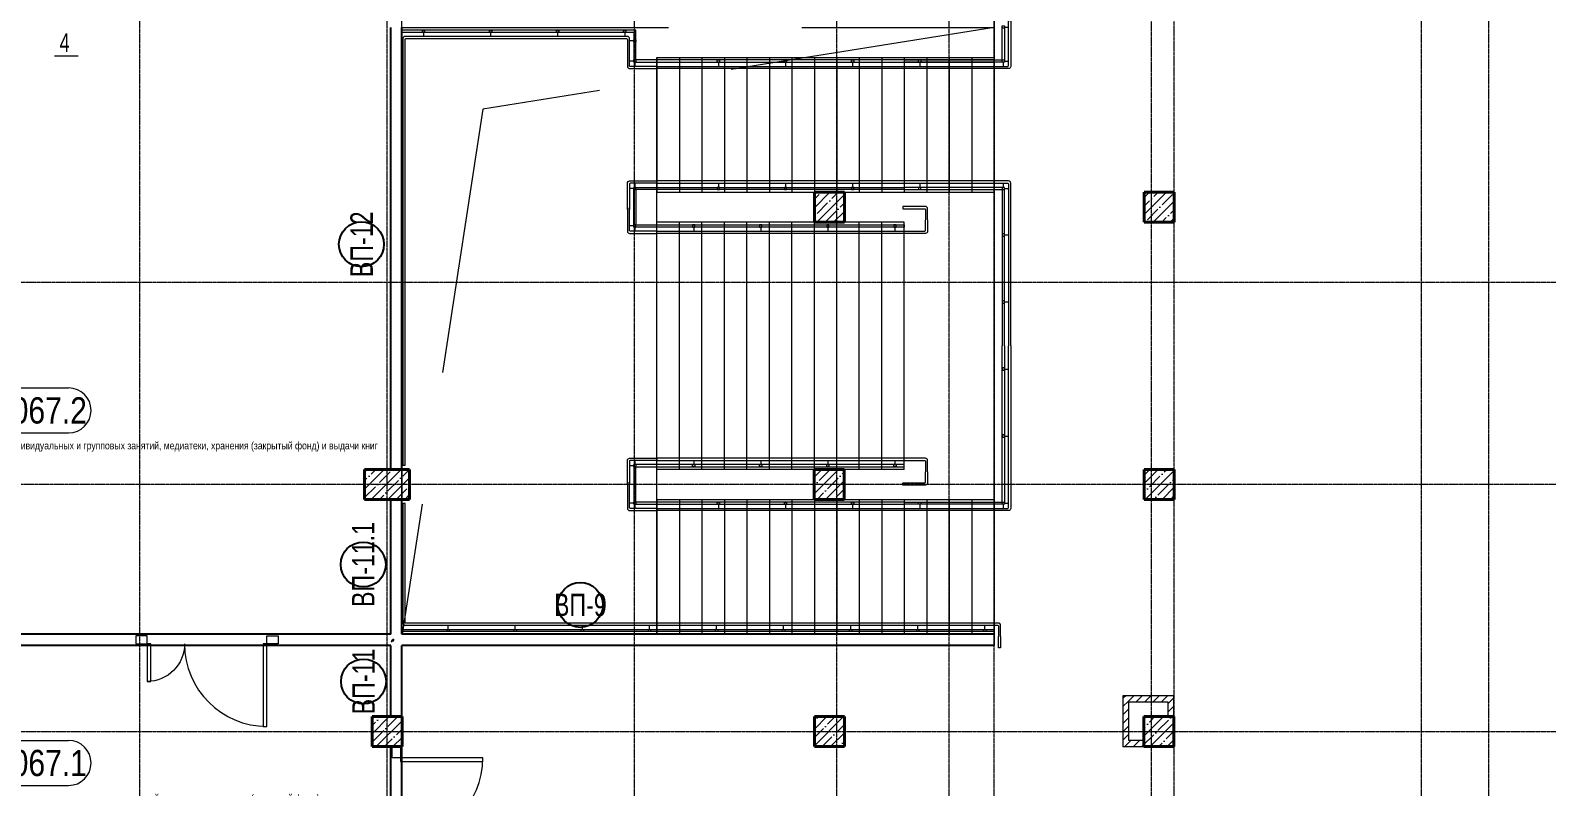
# Model space of a CAD drawing. Header units: millimetres. Extents: x -231292 to 573618, y -153144 to 564035.
# Drawn here: x 92623 to 112853, y 91395 to 101491 of the extents above; entities that cross this region are included whole.
import ezdxf
from ezdxf.enums import TextEntityAlignment as Align

# ---------------------------------------------------------------- set-up
doc = ezdxf.new("R2010")
doc.units = ezdxf.units.MM
for name, pattern in [('CENTER2', [28.575, 19.05, -3.175, 3.175, -3.175]), ('HIDDEN', [9.525, 6.35, -3.175]), ('HIDDEN2', [4.7625, 3.175, -1.5875])]:
    doc.linetypes.add(name, pattern=pattern)
doc.layers.get('0').update_dxf_attribs({"color": 250})
doc.layers.get('Defpoints').update_dxf_attribs({"color": 250})
for name, color, linetype, lineweight in [('АР_Area', 250, 'Continuous', 5), ('АР_Витраж марка', 250, 'Continuous', 9), ('АР_Двери_витраж', 250, 'Continuous', 9), ('АР_Колонны', 250, 'Continuous', 35), ('АР_Мебель', 250, 'Continuous', 5), ('АР_Отв. марка', 250, 'Continuous', 9), ('АР_Отверстия', 250, 'Continuous', 9), ('АР_Стены ЖБ', 250, 'Continuous', 35), ('АР_Стены ПЕНОблок', 250, 'Continuous', 20), ('АР_Ф_ЛК', 250, 'Continuous', 5), ('АР_Штриховка', 250, 'Continuous', 0), ('ЛК_Открытая', 250, 'Continuous', 5), ('РД_Ограждения', 250, 'Continuous', 5), ('РД_Оси_100', 250, 'Continuous', 0)]:
    doc.layers.add(name, color=color, linetype=linetype, lineweight=lineweight)
doc.layers.add('РД_Витраж_перегородка', color=250, linetype='Continuous')
doc.styles.add('Arial0', font='arial.ttf')
doc.styles.add('Arial_09', font='ARIALN.TTF', dxfattribs={"width": 0.9})
doc.styles.add('style1', font='ARIALN.TTF')
pattern_1 = [(45, (8883.4, 13229.69), (-112.2532, 112.2532), []), (45, (8995.66, 13229.69), (-112.2532, 112.2532), [198.4375, -39.6875, 0, -39.6875])]

# ---------------------------------------------------------------- blocks, each defined once
blk = doc.blocks.new('СОШ_2200_АР_ОСИ_М100_28.05.24')
at = {"layer": 'РД_Оси_100', "linetype": 'CENTER2'}
for p, q in [((85200, -6155), (85200, 139938.679)), ((88500, -6155), (88500, 139938.679)), ((91800, -6155), (91800, 139938.679)), ((94500, -6155), (94500, 139938.679)), ((96000, -6155), (96000, 139938.679)), ((102300, -6155), (102300, 139938.679)), ((-5954.958, 84900), (119910, 84900)), ((119910, 82200), (-5954.958, 82200)), ((-5954.958, 78900), (119910, 78900))]:
    blk.add_line(p, q, dxfattribs=at)
for points in [[(96600, -6155), (96600, 139938.679)], [(98700, -6194.98), (98700, 139538.679), (98550, 139938.679)], [(99000, -6195.83), (99000, 139538.679), (99150, 139938.679)], [(103200, -6155), (103200, 139938.679)]]:
    blk.add_lwpolyline(points, dxfattribs=at)
blk = doc.blocks.new('ЛК_открытая 2 эт')
at = {"layer": 'АР_Ф_ЛК', "color": 5}
for p, q in [((-1650, 0), (-1650, 3300)), ((-1650, 3300), (1650, 3300)), ((1650, 0), (1650, 3300)), ((-1650, 3000), (1650, 3000)), ((-1650, 2700), (1650, 2700)), ((-1650, 2400), (1650, 2400)), ((-1650, 2100), (1650, 2100)), ((-1650, 1800), (1650, 1800)), ((-1650, 1500), (1650, 1500)), ((-1650, 1200), (1650, 1200)), ((-1650, 900), (1650, 900)), ((-1650, 600), (1650, 600)), ((-1650, 300), (1650, 300)), ((-1650, 0), (1650, 0))]:
    blk.add_line(p, q, dxfattribs=at)
at = {"layer": 'АР_Ф_ЛК'}
blk.add_lwpolyline([(0, 3271, 0, 150, 0), (0, 2804, 0, 0, 0), (0, 0, 0, 0, 0)], format="xyseb", dxfattribs=at)
blk = doc.blocks.new('ЛК_открытая 2 эт 1800')
at = {"layer": 'АР_Ф_ЛК', "color": 5}
for p, q in [((-900, 0), (-900, 4500)), ((-900, 4500), (900, 4500)), ((900, 0), (900, 4500)), ((-900, 4200), (900, 4200)), ((-900, 3900), (900, 3900)), ((-900, 3600), (900, 3600)), ((-900, 3300), (900, 3300)), ((-900, 3000), (900, 3000)), ((-900, 2700), (900, 2700)), ((-900, 2400), (900, 2400)), ((-900, 2100), (900, 2100)), ((-900, 1800), (900, 1800)), ((-900, 1500), (900, 1500)), ((-900, 1200), (900, 1200)), ((-900, 900), (900, 900)), ((-900, 600), (900, 600)), ((-900, 300), (900, 300)), ((-900, 0), (900, 0))]:
    blk.add_line(p, q, dxfattribs=at)
at = {"layer": 'АР_Ф_ЛК'}
blk.add_lwpolyline([(0, 4500, 0, 150, 0), (0, 4034, 0, 0, 0), (0, 0, 0, 0, 0)], format="xyseb", dxfattribs=at)
blk = doc.blocks.new('A$Ca07b8fce')
at = {"layer": 'АР_Мебель', "lineweight": 0}
blk.add_lwpolyline([(-7700, 0), (0, 0), (0, -4500), (-7700, -4500)], close=True, dxfattribs=at)
at = {"layer": 'АР_Ф_ЛК', "rotation": 180}
for p in [(-6800, 0), (-900, 0)]:
    blk.add_blockref('ЛК_открытая 2 эт 1800', p, dxfattribs=at)
at = {"layer": 'АР_Ф_ЛК'}
blk.add_blockref('ЛК_открытая 2 эт', (-3850, -3300), dxfattribs=at)
blk = doc.blocks.new('otv пунктир')
at = {"linetype": 'HIDDEN', "ltscale": 0.07}
blk.add_lwpolyline([(0, 0), (0, 1), (1, 1), (1, 0)], close=True, dxfattribs=at)
blk.add_lwpolyline([(0, 1), (0.1346, 0.1366), (1, 0)], dxfattribs=at)
blk = doc.blocks.new('ограждения 1 этаж открыт лестница')
at = {"layer": 'РД_Ограждения'}
for points in [[(91820, 87865), (91820, 88265), (88697, 88265)], [(88697, 88235), (91790, 88235), (91790, 87835), (91820, 87835)], [(88985, 88235), (88985, 88180)], [(89880, 88235), (89880, 88180)], [(90775, 88235), (90775, 88180)], [(91670, 88235), (91670, 88180)], [(95400, 87865), (96705, 87865), (96705, 88320), (96735, 88320), (96735, 87835), (95400, 87835)], [(96735, 88305), (96790, 88305)], [(91790, 88120), (91735, 88120)], [(91705, 87937), (91705, 87937)], [(91790, 87850), (91735, 87850)], [(91805, 87835), (91805, 87780)], [(96600, 87865), (91820, 87865)], [(91820, 87835), (96600, 87835)], [(96600, 87865), (92015, 87865)], [(92015, 87835), (96600, 87835)], [(92920, 87835), (92920, 87780)], [(93815, 87835), (93815, 87780)], [(94710, 87835), (94710, 87780)], [(95605, 87835), (95605, 87780)], [(96720, 87835), (96720, 87780)], [(96735, 87850), (96790, 87850)], [(96760, 87750), (92100, 87750)], [(96650, 87750), (92100, 87750)], [(91805, 86165), (91805, 86220)], [(91805, 86220), (91805, 86165)], [(94393, 86250), (92100, 86250)], [(96600, 86250), (92100, 86250)], [(92100, 86220), (96600, 86220)], [(92920, 86220), (92920, 86165)], [(93815, 86220), (93815, 86165)], [(94710, 86220), (94710, 86165)], [(95605, 86220), (95605, 86165)], [(96720, 86220), (96720, 86165)], [(91790, 86150), (91735, 86150)], [(91790, 86150), (91735, 86150)], [(95400, 86135), (91820, 86135), (91820, 85665), (95400, 85665), (95400, 85635), (91790, 85635), (91790, 86165), (95400, 86165)], [(96735, 84050), (96735, 86165), (95400, 86165)], [(95400, 86135), (96705, 86135), (96705, 84050)], [(96735, 86150), (96790, 86150)], [(91790, 85650), (91735, 85650)], [(91805, 85635), (91805, 85580)], [(92590, 85635), (92590, 85580)], [(93485, 85635), (93485, 85580)], [(94380, 85635), (94380, 85580)], [(95275, 85635), (95275, 85580)], [(96735, 85530), (96790, 85530)], [(96735, 84635), (96790, 84635)], [(95400, 81965), (96705, 81965), (96705, 84050)], [(96735, 84050), (96735, 81935), (95400, 81935)], [(96735, 83740), (96790, 83740)], [(96735, 82845), (96790, 82845)], [(91790, 82450), (91735, 82450)], [(95400, 81965), (91820, 81965), (91820, 82435), (95400, 82435), (95400, 82465), (91790, 82465), (91790, 81935), (95400, 81935)], [(91805, 82520), (91805, 82465)], [(92590, 82520), (92590, 82465)], [(93485, 82520), (93485, 82465)], [(94380, 82520), (94380, 82465)], [(95275, 82520), (95275, 82465)], [(91790, 81950), (91735, 81950)], [(91805, 81935), (91805, 81880)], [(92920, 81935), (92920, 81880)], [(93815, 81935), (93815, 81880)], [(94710, 81935), (94710, 81880)], [(95605, 81935), (95605, 81880)], [(96720, 81935), (96720, 81880)], [(96735, 81950), (96790, 81950)], [(92100, 81880), (96600, 81880)], [(94393, 81850), (92100, 81850)], [(96600, 81850), (92100, 81850)], [(89315, 80265), (89315, 80320)], [(90210, 80265), (90210, 80320)], [(91105, 80265), (91105, 80320)], [(92000, 80265), (92000, 80320)], [(96650, 80350), (92100, 80350)], [(92895, 80265), (92895, 80320)], [(93790, 80265), (93790, 80320)], [(94685, 80265), (94685, 80320)], [(95580, 80265), (95580, 80320)], [(96475, 80265), (96475, 80320)], [(88697, 80265), (96600, 80265)], [(96600, 80235), (88697, 80235)], [(96685, 80168), (96685, 80020), (96655, 80020), (96655, 80168)]]:
    blk.add_lwpolyline(points, dxfattribs=at)
for points in [[(88970, 88265), (89000, 88265), (89000, 88235), (88970, 88235)], [(89865, 88265), (89895, 88265), (89895, 88235), (89865, 88235)], [(90760, 88265), (90790, 88265), (90790, 88235), (90760, 88235)], [(91655, 88265), (91685, 88265), (91685, 88235), (91655, 88235)], [(96705, 88320), (96735, 88320), (96735, 88290), (96705, 88290)], [(91790, 88135), (91820, 88135), (91820, 88105), (91790, 88105)], [(91790, 87865), (91820, 87865), (91820, 87835), (91790, 87835)], [(91790, 87865), (91820, 87865), (91820, 87835), (91790, 87835)], [(92905, 87865), (92935, 87865), (92935, 87835), (92905, 87835)], [(93800, 87865), (93830, 87865), (93830, 87835), (93800, 87835)], [(94695, 87865), (94725, 87865), (94725, 87835), (94695, 87835)], [(95590, 87865), (95620, 87865), (95620, 87835), (95590, 87835)], [(96705, 87865), (96735, 87865), (96735, 87835), (96705, 87835)], [(91790, 86135), (91820, 86135), (91820, 86165), (91790, 86165)], [(92905, 86135), (92935, 86135), (92935, 86165), (92905, 86165)], [(93800, 86135), (93830, 86135), (93830, 86165), (93800, 86165)], [(94695, 86135), (94725, 86135), (94725, 86165), (94695, 86165)], [(95590, 86135), (95620, 86135), (95620, 86165), (95590, 86165)], [(96705, 86135), (96735, 86135), (96735, 86165), (96705, 86165)], [(91790, 85635), (91820, 85635), (91820, 85665), (91790, 85665)], [(92575, 85635), (92605, 85635), (92605, 85665), (92575, 85665)], [(93470, 85635), (93500, 85635), (93500, 85665), (93470, 85665)], [(94365, 85635), (94395, 85635), (94395, 85665), (94365, 85665)], [(95260, 85635), (95290, 85635), (95290, 85665), (95260, 85665)], [(96705, 85515), (96735, 85515), (96735, 85545), (96705, 85545)], [(96705, 84620), (96735, 84620), (96735, 84650), (96705, 84650)], [(96705, 83725), (96735, 83725), (96735, 83755), (96705, 83755)], [(96705, 82830), (96735, 82830), (96735, 82860), (96705, 82860)], [(91790, 82465), (91820, 82465), (91820, 82435), (91790, 82435)], [(92575, 82465), (92605, 82465), (92605, 82435), (92575, 82435)], [(93470, 82465), (93500, 82465), (93500, 82435), (93470, 82435)], [(94365, 82465), (94395, 82465), (94395, 82435), (94365, 82435)], [(95260, 82465), (95290, 82465), (95290, 82435), (95260, 82435)], [(91790, 81965), (91820, 81965), (91820, 81935), (91790, 81935)], [(92905, 81965), (92935, 81965), (92935, 81935), (92905, 81935)], [(93800, 81965), (93830, 81965), (93830, 81935), (93800, 81935)], [(94695, 81965), (94725, 81965), (94725, 81935), (94695, 81935)], [(95590, 81965), (95620, 81965), (95620, 81935), (95590, 81935)], [(96705, 81965), (96735, 81965), (96735, 81935), (96705, 81935)], [(89300, 80265), (89330, 80265), (89330, 80235), (89300, 80235)], [(90195, 80265), (90225, 80265), (90225, 80235), (90195, 80235)], [(91090, 80265), (91120, 80265), (91120, 80235), (91090, 80235)], [(91985, 80265), (92015, 80265), (92015, 80235), (91985, 80235)], [(92880, 80265), (92910, 80265), (92910, 80235), (92880, 80235)], [(93775, 80265), (93805, 80265), (93805, 80235), (93775, 80235)], [(94670, 80265), (94700, 80265), (94700, 80235), (94670, 80235)], [(95565, 80265), (95595, 80265), (95595, 80235), (95565, 80235)], [(96460, 80265), (96490, 80265), (96490, 80235), (96460, 80235)]]:
    blk.add_lwpolyline(points, close=True, dxfattribs=at)
for points in [[(96790, 88390), (96820, 88390), (96820, 87780, -0.410689), (96790, 87750), (96790, 87750), (96790, 87750), (96790, 87750), (92100, 87750), (92100, 87780), (96780, 87780, 0.4126), (96790, 87790), (96790, 88390)], [(91705, 87780, 0.410689), (91735, 87750), (91735, 87750), (91735, 87750), (91735, 87750), (92100, 87750), (92100, 87780), (91735, 87780), (91735, 88150, 0.410689), (91705, 88180), (91705, 88180), (91705, 88180), (91705, 88180), (91596, 88180), (88740, 88180), (88740, 88180), (88740, 88180), (88740, 88180, 0.414214), (88710, 88150), (88710, 82455), (88740, 82455), (88740, 88140, -0.414214), (88750, 88150), (91695, 88150, -0.416181), (91705, 88140), (91705, 87780)], [(91705, 85870), (91705, 86220, -0.415138), (91735, 86250), (91735, 86250)], [(91735, 86250), (91735, 86250), (91735, 86250), (92100, 86250), (92100, 86220), (91745, 86220, 0.426856), (91735, 86210), (91735, 85870)], [(96790, 86250), (96790, 86250), (96790, 86250), (96600, 86250), (96600, 86220), (96780, 86220, -0.4126), (96790, 86210), (96790, 84050)], [(96820, 84050), (96820, 86220, 0.410689), (96790, 86250), (96790, 86250)], [(91705, 85890), (91705, 85580, 0.414214), (91735, 85550), (91735, 85550)], [(91735, 85550), (91735, 85550), (91735, 85550), (92100, 85550), (92100, 85580), (91745, 85580, -0.427135), (91735, 85590), (91735, 85890)], [(95681, 85910), (95681, 85910), (95681, 85910), (95381, 85910), (95381, 85880), (95671, 85880, -0.414487), (95681, 85870), (95681, 85732)], [(95711, 85732), (95711, 85880, 0.418375), (95681, 85910), (95681, 85910)], [(95681, 85550), (95681, 85550), (95681, 85550), (92100, 85550), (92100, 85580), (95671, 85580, 0.475701), (95681, 85592), (95681, 85732)], [(95711, 85732), (95711, 85580, -0.418381), (95681, 85550), (95681, 85550)], [(96790, 81850), (96790, 81850), (96790, 81850), (96600, 81850), (96600, 81880), (96780, 81880, 0.4126), (96790, 81890), (96790, 84050)], [(96820, 84050), (96820, 81880, -0.410689), (96790, 81850), (96790, 81850)], [(91705, 82210), (91705, 82520, -0.414214), (91735, 82550), (91735, 82550)], [(91735, 82550), (91735, 82550), (91735, 82550), (92100, 82550), (92100, 82520), (91745, 82520, 0.427135), (91735, 82510), (91735, 82210)], [(95681, 82550), (95681, 82550), (95681, 82550), (92100, 82550), (92100, 82520), (95671, 82520, -0.475701), (95681, 82508), (95681, 82368)], [(95711, 82368), (95711, 82520, 0.418381), (95681, 82550), (95681, 82550)], [(95681, 82190), (95681, 82190), (95681, 82190), (95381, 82190), (95381, 82220), (95671, 82220, 0.414487), (95681, 82230), (95681, 82368)], [(95711, 82368), (95711, 82220, -0.418375), (95681, 82190), (95681, 82190)], [(91705, 82230), (91705, 81880, 0.415138), (91735, 81850), (91735, 81850)], [(91735, 81850), (91735, 81850), (91735, 81850), (92100, 81850), (92100, 81880), (91745, 81880, -0.426856), (91735, 81890), (91735, 82230)], [(96655, 80350), (96655, 80350), (96655, 80350), (92100, 80350), (92100, 80320), (96645, 80320, -0.401523), (96655, 80310), (96655, 80168)], [(96685, 80168), (96685, 80320, 0.413959), (96655, 80350), (96655, 80350)]]:
    blk.add_lwpolyline(points, format="xyb", dxfattribs=at)
blk.add_lwpolyline([(88740, 81945), (88710, 81945), (88710, 80350, 0.414912), (88740, 80320), (88740, 80320), (88740, 80320), (88740, 80320), (92100, 80320), (92100, 80350), (88750, 80350, -0.414214), (88740, 80360)], format="xyb", close=True, dxfattribs=at)
blk = doc.blocks.new('MOK-МаркаПом_овал_ареал_5ц')
for p, q in [((-4.25, 3), (4.25, 3)), ((-4.25, -3), (4.25, -3))]:
    blk.add_line(p, q)
for centre, radius, start, end in [((-4.25, 0), 3, 90, 270), ((4.25, 0), 3, 270, 90), ((-3.75, 0), 3.5, 0, 0.001)]:
    blk.add_arc(centre, radius, start, end)
at = {"color": 0, "style": 'style1'}
blk.add_attdef('АР-ПОМЕЩЕНИЕ:НОМЕР', text='', height=3.5, dxfattribs=at).set_placement((0, 0), align=Align.MIDDLE)
at = {"layer": 'Defpoints', "color": 2, "style": 'style1'}
blk.add_attdef('АР-ПОМЕЩЕНИЕ:НАИМЕНОВАНИЕ', text='', height=1, dxfattribs=at).set_placement((-0.09, -4.81), align=Align.MIDDLE)
blk = doc.blocks.new('MOK-МаркаПроема инж.')
blk.add_line((-1.33, -1.75), (1.8, -1.75))
at = {"color": 0, "style": 'Arial0', "width": 0.7}
blk.add_attdef('АР-ПРОЕМ:Коробка', text='', height=2.5, dxfattribs=at).set_placement((0, 0), align=Align.MIDDLE)
blk = doc.blocks.new('МаркаВитража1')
at = {"layer": 'Defpoints'}
blk.add_circle((0, 0), 3, dxfattribs=at)
at = {"color": 0, "linetype": 'ByBlock', "lineweight": -2, "style": 'Arial_09', "width": 0.9}
blk.add_attdef('АР-ОКНО:НАИМЕНОВАНИЕ', text='', height=3, dxfattribs=at).set_placement((0, 0), align=Align.MIDDLE)

msp = doc.modelspace()

# ---------------------------------------------------------------- hatches: boundary and pattern name
at = {"layer": 'АР_Штриховка', "linetype": 'Continuous', "lineweight": 5}
h = msp.add_hatch(dxfattribs=at)
h.set_pattern_fill('ANSI35', color=256, scale=25, style=0)
h.set_pattern_definition(pattern_1)
h.paths.add_polyline_path([(103083.403, 98929.686), (103483.403, 98929.686), (103483.403, 99329.686), (103083.403, 99329.686)], flags=0)
h = msp.add_hatch(dxfattribs=at)
h.set_pattern_fill('ANSI35', color=256, scale=25, style=0)
h.set_pattern_definition(pattern_1)
h.paths.add_polyline_path([(107483.403, 98929.686), (107883.403, 98929.686), (107883.403, 99329.686), (107483.403, 99329.686)], flags=0)
h = msp.add_hatch(dxfattribs=at)
h.set_pattern_fill('ANSI35', color=256, scale=25, style=0)
h.set_pattern_definition(pattern_1)
h.paths.add_polyline_path([(97083.403, 95229.686), (97683.403, 95229.686), (97683.403, 95629.686), (97083.403, 95629.686)], flags=0)
h = msp.add_hatch(dxfattribs=at)
h.set_pattern_fill('ANSI35', color=256, scale=25, style=0)
h.set_pattern_definition(pattern_1)
h.paths.add_polyline_path([(103080.903, 95229.686), (103480.903, 95229.686), (103480.903, 95629.686), (103080.903, 95629.686)], flags=0)
h = msp.add_hatch(dxfattribs=at)
h.set_pattern_fill('ANSI35', color=256, scale=25, style=0)
h.set_pattern_definition(pattern_1)
h.paths.add_polyline_path([(107483.403, 95229.686), (107883.403, 95229.686), (107883.403, 95629.686), (107483.403, 95629.686)], flags=0)
at = {"layer": 'АР_Штриховка', "linetype": 'Continuous', "lineweight": 0}
h = msp.add_hatch(dxfattribs=at)
h.set_pattern_fill('DOORS&WINDOWS_GLASS', color=256, scale=150, angle=-180, style=0, pattern_type=2)
h.set_pattern_definition([(56.3099, (105393.403, 93324.686), (150.0002, 299.99993), [54.0832, -486.7494]), (56.3099, (105390.403, 93333.686), (150.0002, 299.99993), [32.45, -508.3827]), (56.3099, (105408.403, 93333.686), (150.0002, 299.99993), [32.45, -508.3827])])
h.paths.add_polyline_path([(105483.403, 93279.686), (105483.403, 93429.686), (105480.903, 93429.686), (105480.903, 93279.686)], flags=0)
h.paths.add_polyline_path([(97430.903, 93279.686), (97505.903, 93354.686), (97430.903, 93429.686), (97430.902, 93429.686), (97430.902, 93279.686)], flags=0)
at = {"layer": 'АР_Штриховка', "linetype": 'Continuous', "lineweight": 0, "ltscale": 0.5}
h = msp.add_hatch(dxfattribs=at)
h.set_pattern_fill('ANSI31', color=256, scale=25, style=0)
h.set_pattern_definition([(45, (8883.4, 13229.69), (-56.1266, 56.1266), [])])
h.paths.add_polyline_path([(107200.885, 91929.686), (107280.885, 92009.686), (107280.885, 92529.583), (107200.885, 92609.583)], flags=0)
h = msp.add_hatch(dxfattribs=at)
h.set_pattern_fill('ANSI31', color=256, scale=25, angle=-360, style=0)
h.set_pattern_definition([(45, (8883.4, 13229.69), (-56.1266, 56.1266), [])])
h.paths.add_polyline_path([(107200.885, 92609.583), (107280.885, 92529.583), (107800.903, 92529.583), (107880.903, 92609.583)], flags=0)
h = msp.add_hatch(dxfattribs=at)
h.set_pattern_fill('ANSI31', color=256, scale=25, style=0)
h.set_pattern_definition([(45, (8883.4, 13229.69), (-56.1266, 56.1266), [])])
h.paths.add_polyline_path([(107800.903, 92329.686), (107880.903, 92329.686), (107880.903, 92609.583), (107800.903, 92529.583)], flags=0)
at = {"layer": 'АР_Штриховка', "linetype": 'Continuous', "lineweight": 5}
h = msp.add_hatch(dxfattribs=at)
h.set_pattern_fill('ANSI35', color=256, scale=25, style=0)
h.set_pattern_definition(pattern_1)
h.paths.add_polyline_path([(97183.403, 91929.686), (97583.403, 91929.686), (97583.403, 92329.686), (97183.403, 92329.686)], flags=0)
h = msp.add_hatch(dxfattribs=at)
h.set_pattern_fill('ANSI35', color=256, scale=25, style=0)
h.set_pattern_definition(pattern_1)
h.paths.add_polyline_path([(103083.403, 91929.686), (103483.403, 91929.686), (103483.403, 92329.686), (103083.403, 92329.686)], flags=0)
h = msp.add_hatch(dxfattribs=at)
h.set_pattern_fill('ANSI35', color=256, scale=25, style=0)
h.set_pattern_definition(pattern_1)
h.paths.add_polyline_path([(107480.903, 91929.686), (107880.903, 91929.686), (107880.903, 92329.686), (107480.903, 92329.686)], flags=0)
at = {"layer": 'АР_Штриховка', "linetype": 'Continuous', "lineweight": 0, "ltscale": 0.5}
h = msp.add_hatch(dxfattribs=at)
h.set_pattern_fill('ANSI31', color=256, scale=25, angle=-360, style=0)
h.set_pattern_definition([(45, (8883.4, 13229.69), (-56.1266, 56.1266), [])])
h.paths.add_polyline_path([(107280.885, 92009.686), (107200.885, 91929.686), (107480.903, 91929.686), (107480.903, 92009.686)], flags=0)

# ---------------------------------------------------------------- linework, layer by layer
at = {"layer": 'АР_Двери_витраж', "linetype": 'Continuous', "lineweight": 9}
for p, q in [((97580.903, 95629.689), (97430.903, 95629.689)), ((97430.903, 95629.689), (97430.903, 95629.679)), ((97430.903, 95629.679), (97580.903, 95629.679)), ((97580.903, 95629.679), (97580.903, 95629.689)), ((105483.403, 93429.686), (105480.903, 93429.686)), ((105480.903, 93429.686), (105480.903, 93279.686)), ((105480.903, 93279.686), (105483.403, 93279.686)), ((105483.403, 93279.686), (105483.403, 93429.686))]:
    msp.add_line(p, q, dxfattribs=at)
for points in [[(94180.903, 93409.686), (94030.903, 93409.686), (94030.903, 93299.686), (94180.903, 93299.686)], [(94180.903, 92799.686), (94230.903, 92799.686), (94230.903, 93299.686), (94180.903, 93299.686)], [(95780.903, 93299.686), (95730.903, 93299.686), (95730.903, 92199.686), (95780.903, 92199.686)], [(95780.903, 93409.686), (95930.903, 93409.686), (95930.903, 93299.686), (95780.903, 93299.686)], [(97450.903, 91779.686), (97450.903, 91929.686), (97560.903, 91929.686), (97560.903, 91779.686)], [(97560.903, 91779.686), (97560.903, 91729.686), (98660.903, 91729.686), (98660.903, 91779.686)]]:
    msp.add_lwpolyline(points, close=True, dxfattribs=at)
at = {"layer": 'АР_Двери_витраж', "linetype": 'Continuous', "lineweight": 9, "extrusion": (0, 0, -1)}
msp.add_arc((-94180.903, 93299.686), 500, 180, 270, dxfattribs=at)
at = {"layer": 'АР_Двери_витраж', "linetype": 'Continuous', "lineweight": 9}
for centre, start, end in [((95780.903, 93299.686), 180, 270), ((97560.903, 91779.686), 270, 0)]:
    msp.add_arc(centre, 1100, start, end, dxfattribs=at)
at = {"layer": 'АР_Колонны', "linetype": 'HIDDEN2', "lineweight": 25}
for p, q in [((103083.403, 99329.686), (103483.403, 99329.686)), ((103083.403, 98929.686), (103083.403, 99329.686)), ((103483.403, 99329.686), (103483.403, 98929.686)), ((107483.403, 99329.686), (107883.403, 99329.686)), ((107483.403, 98929.686), (107483.403, 99329.686)), ((107883.403, 99329.686), (107883.403, 98929.686)), ((103483.403, 98929.686), (103083.403, 98929.686)), ((107883.403, 98929.686), (107483.403, 98929.686)), ((97083.403, 95629.686), (97683.403, 95629.686)), ((97083.403, 95229.686), (97083.403, 95629.686)), ((97683.403, 95629.686), (97683.403, 95229.686)), ((103080.903, 95629.686), (103480.903, 95629.686)), ((103080.903, 95229.686), (103080.903, 95629.686)), ((103480.903, 95629.686), (103480.903, 95229.686)), ((107483.403, 95629.686), (107883.403, 95629.686)), ((107483.403, 95229.686), (107483.403, 95629.686)), ((107883.403, 95629.686), (107883.403, 95229.686)), ((97683.403, 95229.686), (97083.403, 95229.686)), ((103480.903, 95229.686), (103080.903, 95229.686)), ((107883.403, 95229.686), (107483.403, 95229.686)), ((97183.403, 92329.686), (97583.403, 92329.686)), ((97183.403, 91929.686), (97183.403, 92329.686)), ((97583.403, 92329.686), (97583.403, 91929.686)), ((103083.403, 92329.686), (103483.403, 92329.686)), ((103083.403, 91929.686), (103083.403, 92329.686)), ((103483.403, 92329.686), (103483.403, 91929.686)), ((107480.903, 92329.686), (107880.903, 92329.686)), ((107480.903, 91929.686), (107480.903, 92329.686)), ((107880.903, 92329.686), (107880.903, 91929.686)), ((97583.403, 91929.686), (97183.403, 91929.686)), ((103483.403, 91929.686), (103083.403, 91929.686)), ((107880.903, 91929.686), (107480.903, 91929.686))]:
    msp.add_line(p, q, dxfattribs=at)
at = {"layer": 'АР_Колонны', "linetype": 'Continuous', "lineweight": 35}
for p, q in [((103083.403, 99329.686), (103483.403, 99329.686)), ((103083.403, 98929.686), (103083.403, 99329.686)), ((103483.403, 98929.686), (103483.403, 99329.686)), ((107483.403, 99329.686), (107883.403, 99329.686)), ((107483.403, 98929.686), (107483.403, 99329.686)), ((107883.403, 98929.686), (107883.403, 99329.686)), ((103083.403, 98929.686), (103483.403, 98929.686)), ((107483.403, 98929.686), (107883.403, 98929.686)), ((97083.403, 95629.686), (97683.403, 95629.686)), ((97083.403, 95229.686), (97083.403, 95629.686)), ((97683.403, 95229.686), (97683.403, 95629.686)), ((103080.903, 95629.686), (103480.903, 95629.686)), ((103080.903, 95229.686), (103080.903, 95629.686)), ((103480.903, 95229.686), (103480.903, 95629.686)), ((107483.403, 95629.686), (107883.403, 95629.686)), ((107483.403, 95229.686), (107483.403, 95629.686)), ((107883.403, 95229.686), (107883.403, 95629.686)), ((97083.403, 95229.686), (97683.403, 95229.686)), ((103080.903, 95229.686), (103480.903, 95229.686)), ((107483.403, 95229.686), (107883.403, 95229.686)), ((97183.403, 92329.686), (97583.403, 92329.686)), ((97183.403, 91929.686), (97183.403, 92329.686)), ((97583.403, 91929.686), (97583.403, 92329.686)), ((103083.403, 92329.686), (103483.403, 92329.686)), ((103083.403, 91929.686), (103083.403, 92329.686)), ((103483.403, 91929.686), (103483.403, 92329.686)), ((107480.903, 92329.686), (107880.903, 92329.686)), ((107480.903, 91929.686), (107480.903, 92329.686)), ((107880.903, 91929.686), (107880.903, 92329.686)), ((97183.403, 91929.686), (97583.403, 91929.686)), ((103083.403, 91929.686), (103483.403, 91929.686)), ((107480.903, 91929.686), (107880.903, 91929.686))]:
    msp.add_line(p, q, dxfattribs=at)
at = {"layer": 'АР_Мебель'}
msp.add_lwpolyline([(97580.903, 101629.686), (105483.403, 101629.686), (105483.403, 93429.686), (97580.903, 93429.686)], close=True, dxfattribs=at)
at = {"layer": 'АР_Стены ЖБ', "linetype": 'Continuous', "lineweight": 40}
for p, q in [((103483.403, 99329.686), (103083.403, 99329.686)), ((103083.403, 99329.686), (103083.403, 98929.686)), ((103483.403, 98929.686), (103483.403, 99329.686)), ((107883.403, 99329.686), (107483.403, 99329.686)), ((107483.403, 99329.686), (107483.403, 98929.686)), ((107883.403, 98929.686), (107883.403, 99329.686)), ((103083.403, 98929.686), (103483.403, 98929.686)), ((107483.403, 98929.686), (107883.403, 98929.686)), ((97683.403, 95629.686), (97083.403, 95629.686)), ((97083.403, 95629.686), (97083.403, 95229.686)), ((97683.403, 95229.686), (97683.403, 95629.686)), ((103480.903, 95629.686), (103080.903, 95629.686)), ((103080.903, 95629.686), (103080.903, 95229.686)), ((103480.903, 95229.686), (103480.903, 95629.686)), ((107883.403, 95629.686), (107483.403, 95629.686)), ((107483.403, 95629.686), (107483.403, 95229.686)), ((107883.403, 95229.686), (107883.403, 95629.686)), ((97083.403, 95229.686), (97683.403, 95229.686)), ((103080.903, 95229.686), (103480.903, 95229.686)), ((107483.403, 95229.686), (107883.403, 95229.686)), ((97583.403, 92329.686), (97183.403, 92329.686)), ((97183.403, 92329.686), (97183.403, 91929.686)), ((97583.403, 91929.686), (97583.403, 92329.686)), ((103483.403, 92329.686), (103083.403, 92329.686)), ((103083.403, 92329.686), (103083.403, 91929.686)), ((103483.403, 91929.686), (103483.403, 92329.686)), ((107880.903, 92329.686), (107480.903, 92329.686)), ((107480.903, 92329.686), (107480.903, 91929.686)), ((107880.903, 91929.686), (107880.903, 92329.686)), ((97183.403, 91929.686), (97583.403, 91929.686)), ((103083.403, 91929.686), (103483.403, 91929.686)), ((107480.903, 91929.686), (107880.903, 91929.686))]:
    msp.add_line(p, q, dxfattribs=at)
at = {"layer": 'АР_Стены ПЕНОблок', "linetype": 'Continuous', "lineweight": 20}
for p, q in [((107200.885, 92609.583), (107200.885, 91929.686)), ((107880.903, 92609.583), (107200.885, 92609.583)), ((107280.885, 92009.686), (107280.885, 92529.583)), ((107280.885, 92529.583), (107800.903, 92529.583)), ((107800.903, 92529.583), (107800.903, 92329.686)), ((107880.903, 92329.686), (107880.903, 92609.583)), ((107800.903, 92329.686), (107880.903, 92329.686)), ((107200.885, 91929.686), (107480.903, 91929.686)), ((107480.903, 92009.686), (107280.885, 92009.686)), ((107480.903, 91929.686), (107480.903, 92009.686))]:
    msp.add_line(p, q, dxfattribs=at)
at = {"layer": 'РД_Витраж_перегородка', "linetype": 'Continuous', "lineweight": -3}
for p, q in [((97430.903, 95629.689), (97430.903, 101529.689)), ((97580.903, 95629.689), (97580.903, 101529.689)), ((97430.903, 93429.679), (97430.903, 95229.679)), ((97580.903, 93429.679), (97580.903, 95229.679)), ((97433.403, 93429.686), (85583.403, 93429.686)), ((97433.403, 93279.686), (85583.403, 93279.686)), ((97430.903, 92329.686), (97430.903, 93279.686)), ((105480.903, 93429.686), (97580.903, 93429.686)), ((105480.903, 93279.686), (97580.903, 93279.686)), ((97580.903, 92329.686), (97580.903, 93279.686)), ((97430.903, 88929.686), (97430.903, 91929.686)), ((97580.903, 88929.686), (97580.903, 91929.686))]:
    msp.add_line(p, q, dxfattribs=at)

# ---------------------------------------------------------------- block references
at = {"layer": 'АР_Area', "linetype": 'Continuous', "lineweight": 5, "xscale": 100, "yscale": 100, "zscale": 100}
for p, values in [((92709.26, 96417.419), {'АР-ПОМЕЩЕНИЕ:НОМЕР': '2.067.2', 'АР-ПОМЕЩЕНИЕ:НАИМЕНОВАНИЕ': 'Многофункциональный информационный библиотечный центр с зонами для индивидуальных и групповых занятий, медиатеки, хранения (закрытый фонд) и выдачи книг'}), ((92709.26, 91711.46), {'АР-ПОМЕЩЕНИЕ:НОМЕР': '2.067.1', 'АР-ПОМЕЩЕНИЕ:НАИМЕНОВАНИЕ': 'Многофункциональный информационный библиотечный центр с зонами для индивидуальных и групповых занятий, медиатеки, хранения (закрытый фонд) и выдачи книг'})]:
    msp.add_blockref('MOK-МаркаПом_овал_ареал_5ц', p, dxfattribs=at).add_auto_attribs(values)
at = {"layer": 'АР_Витраж марка', "linetype": 'Continuous', "lineweight": 9, "xscale": 100, "yscale": 100, "zscale": 100, "rotation": 89.99999999999999}
for p, values in [((97041.225, 98634.576), {'АР-ОКНО:НАИМЕНОВАНИЕ': 'ВП-12'}), ((97064.72, 94360.399), {'АР-ОКНО:НАИМЕНОВАНИЕ': 'ВП-11.1'}), ((97068.946, 92798.605), {'АР-ОКНО:НАИМЕНОВАНИЕ': 'ВП-11'})]:
    msp.add_blockref('МаркаВитража1', p, dxfattribs=at).add_auto_attribs(values)
at = {"layer": 'АР_Витраж марка', "linetype": 'Continuous', "lineweight": 9, "xscale": 100, "yscale": 100, "zscale": 100}
msp.add_blockref('МаркаВитража1', (99961.377, 93821.182), dxfattribs=at).add_auto_attribs({'АР-ОКНО:НАИМЕНОВАНИЕ': 'ВП-9'})
at = {"layer": 'АР_Отв. марка', "linetype": 'Continuous', "lineweight": 9, "xscale": 100, "yscale": 100, "zscale": 100}
msp.add_blockref('MOK-МаркаПроема инж.', (93080.645, 101326.946, -20), dxfattribs=at).add_auto_attribs({'АР-ПРОЕМ:Коробка': '4'})
at = {"layer": 'АР_Отверстия', "xscale": 8100, "yscale": 7900, "rotation": 270}
msp.add_blockref('otv пунктир', (97583.403, 101529.686), dxfattribs=at)
at = {"layer": 'ЛК_Открытая', "rotation": 90}
msp.add_blockref('A$Ca07b8fce', (100983.403, 101129.686), dxfattribs=at)
at = {"layer": 'РД_Ограждения', "lineweight": 50}
msp.add_blockref('ограждения 1 этаж открыт лестница', (8883.403, 13229.686), dxfattribs=at)
at = {"layer": 'РД_Оси_100'}
msp.add_blockref('СОШ_2200_АР_ОСИ_М100_28.05.24', (8883.403, 13229.686), dxfattribs=at)

doc.saveas('drawing.dxf')
